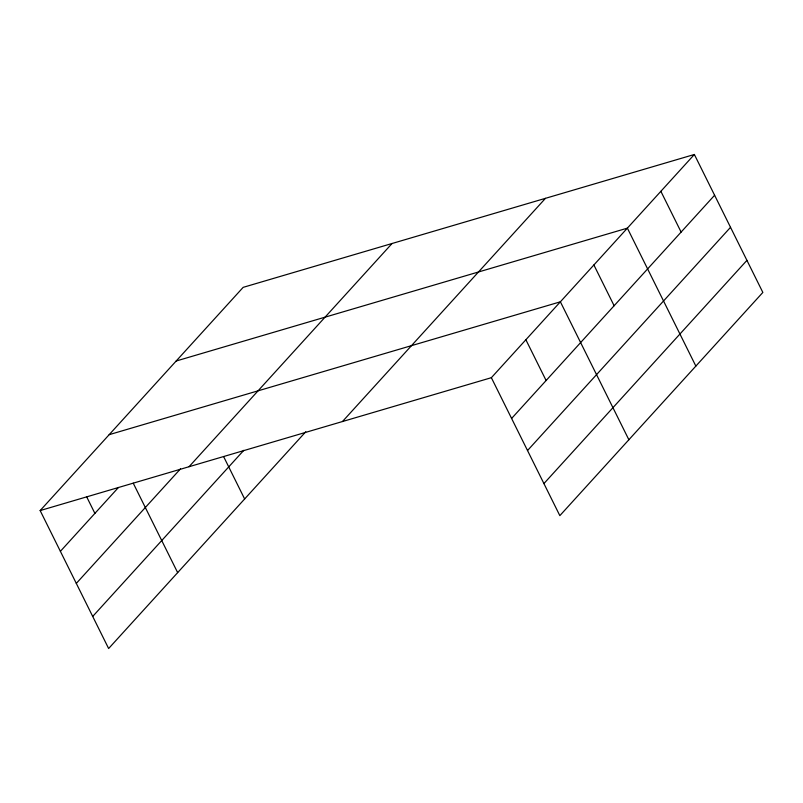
<?xml version="1.0" encoding="UTF-8"?>
<svg xmlns="http://www.w3.org/2000/svg" width="803" height="803" viewBox="0 0 803 803"><rect width="100%" height="100%" fill="white"/><g stroke="black" fill="none" stroke-linecap="round" stroke-linejoin="round"><path stroke-width="1.2" d="M305.772 431.753L108.636 648.523L40.15 510.567L243.158 287.354L694.364 154.477L762.85 292.433L559.842 515.646L491.366 377.691L694.364 154.477M60.386 551.33L118.463 487.471M76.305 583.4L180.504 468.842M189.046 466.714L392.055 243.5M92.706 616.443L243.801 450.322M342.459 421.545L545.468 198.331M511.601 418.463L714.61 195.249M527.521 450.533L730.529 227.319M543.922 483.577L746.931 260.363M176.168 361.009L627.374 228.142L695.86 366.098M109.168 434.674L560.384 301.808L628.869 439.753M40.15 510.567L491.366 377.691M660.869 191.315L681.115 232.077M593.879 264.97L614.124 305.742M525.875 339.749L546.11 380.522M223.806 456.977L244.644 498.964M133.248 483.185L177.654 572.629M86.694 496.856L94.895 513.388"/></g></svg>
